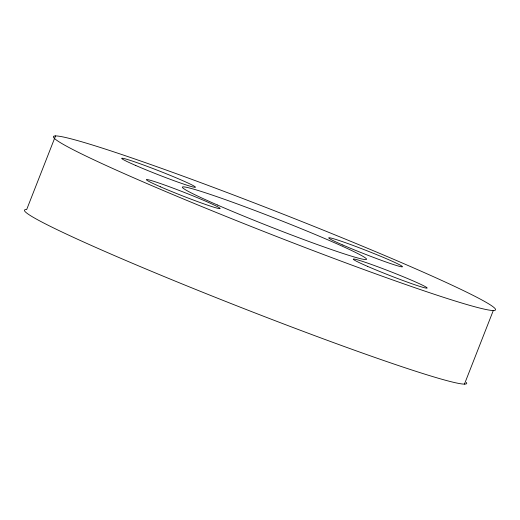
<?xml version="1.0" encoding="UTF-8"?>
<svg xmlns="http://www.w3.org/2000/svg" width="520" height="520" viewBox="0 0 520 520"><rect width="100%" height="100%" fill="white"/><g stroke="black" fill="none" stroke-linecap="round" stroke-linejoin="round"><path stroke-width="0.78" d="M55.549 135.883L26.702 209.489A237.464 11.603 21.4 0 0 235.683 305.383A237.464 11.603 21.4 0 0 466.394 382.434M464.451 384.118L493.298 310.512A237.464 11.603 21.4 0 0 192.29 179.53A237.464 11.603 21.4 0 0 137.683 179.543A237.464 11.603 21.4 0 0 493.298 310.512M217.451 205.01A98.943 4.836 21.4 0 0 365.619 259.578A98.943 4.836 21.4 0 0 240.201 205.004A98.943 4.836 21.4 0 0 217.451 205.01M367.49 266.338A39.578 1.931 21.4 0 0 426.757 288.164A39.578 1.931 21.4 0 0 376.591 266.331A39.578 1.931 21.4 0 0 367.49 266.338M342.797 245.018A39.578 1.931 21.4 0 0 402.064 266.851A39.578 1.931 21.4 0 0 351.897 245.018A39.578 1.931 21.4 0 0 342.797 245.018M135.779 165.503A39.578 1.931 21.4 0 0 195.046 187.337A39.578 1.931 21.4 0 0 144.879 165.503A39.578 1.931 21.4 0 0 135.779 165.503M160.472 186.817A39.578 1.931 21.4 0 0 219.739 208.65A39.578 1.931 21.4 0 0 169.572 186.817A39.578 1.931 21.4 0 0 160.472 186.817"/></g></svg>
